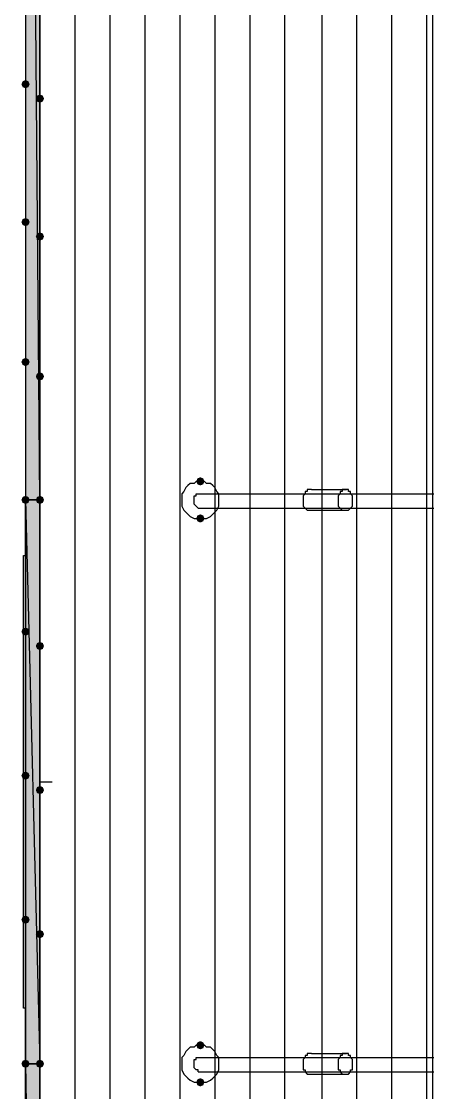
# Model space of a CAD drawing. Header units: millimetres. Extents: x 0 to 420, y 0 to 297.
# Drawn here: x 98.93 to 107.29, y 157.52 to 179.56 of the extents above; entities that cross this region are included whole.
import ezdxf

# ---------------------------------------------------------------- set-up
doc = ezdxf.new("R2010")
doc.units = ezdxf.units.MM
doc.layers.get('0').update_dxf_attribs({"linetype": 'CONTINUOUS'})

msp = doc.modelspace()

# ---------------------------------------------------------------- hatches: boundary and pattern name
at = {"true_color": 0x000007}
h = msp.add_hatch(color=0, dxfattribs=at)
h.paths.add_polyline_path([(99.314, 205.062667), (99.314, 169.714333), (99.017667, 205.062667)], flags=0)
h.paths.add_polyline_path([(99.314, 169.714333), (99.017667, 205.062667), (99.017667, 169.714333)], flags=0)
at = {"true_color": 0x0000fe}
for points in [[(99.102333, 178.265667), (99.077463, 178.205871), (99.017667, 178.181), (98.957871, 178.205871), (98.933, 178.265667), (98.957871, 178.325462), (99.017667, 178.350333), (99.077462, 178.325463)], [(99.398667, 177.969333), (99.373796, 177.909538), (99.314, 177.884667), (99.254204, 177.909538), (99.229333, 177.969333), (99.254204, 178.029129), (99.314, 178.054), (99.373796, 178.029129)], [(99.102333, 175.429333), (99.077463, 175.369537), (99.017667, 175.344667), (98.957871, 175.369537), (98.933, 175.429333), (98.957871, 175.489129), (99.017667, 175.514), (99.077462, 175.489129)], [(99.398667, 175.133), (99.373796, 175.073204), (99.314, 175.048333), (99.254204, 175.073204), (99.229333, 175.133), (99.254204, 175.192796), (99.314, 175.217667), (99.373796, 175.192796)], [(99.102333, 172.550667), (99.077463, 172.490871), (99.017667, 172.466), (98.957871, 172.490871), (98.933, 172.550667), (98.957871, 172.610462), (99.017667, 172.635333), (99.077462, 172.610463)], [(99.398667, 172.254333), (99.373796, 172.194537), (99.314, 172.169667), (99.254204, 172.194537), (99.229333, 172.254333), (99.254204, 172.314129), (99.314, 172.339), (99.373796, 172.314129)], [(99.102333, 169.714333), (99.077463, 169.654538), (99.017667, 169.629667), (98.957871, 169.654538), (98.933, 169.714333), (98.957871, 169.774129), (99.017667, 169.799), (99.077462, 169.774129)], [(99.102333, 169.714333), (99.077463, 169.654538), (99.017667, 169.629667), (98.957871, 169.654538), (98.933, 169.714333), (98.957871, 169.774129), (99.017667, 169.799), (99.077462, 169.774129)], [(99.398667, 169.714333), (99.373796, 169.654538), (99.314, 169.629667), (99.254204, 169.654538), (99.229333, 169.714333), (99.254204, 169.774129), (99.314, 169.799), (99.373796, 169.774129)], [(99.398667, 169.714333), (99.373796, 169.654538), (99.314, 169.629667), (99.254204, 169.654538), (99.229333, 169.714333), (99.254204, 169.774129), (99.314, 169.799), (99.373796, 169.774129)], [(99.102333, 167.005), (99.077463, 166.945204), (99.017667, 166.920333), (98.957871, 166.945204), (98.933, 167.005), (98.957871, 167.064796), (99.017667, 167.089667), (99.077462, 167.064796)], [(99.398667, 166.708667), (99.373796, 166.648871), (99.314, 166.624), (99.254204, 166.648871), (99.229333, 166.708667), (99.254204, 166.768462), (99.314, 166.793333), (99.373796, 166.768463)], [(99.102333, 164.041667), (99.077463, 163.981871), (99.017667, 163.957), (98.957871, 163.981871), (98.933, 164.041667), (98.957871, 164.101462), (99.017667, 164.126333), (99.077462, 164.101463)], [(99.398667, 163.745333), (99.373796, 163.685537), (99.314, 163.660667), (99.254204, 163.685537), (99.229333, 163.745333), (99.254204, 163.805129), (99.314, 163.83), (99.373796, 163.805129)], [(99.102333, 161.078333), (99.077463, 161.018537), (99.017667, 160.993667), (98.957871, 161.018537), (98.933, 161.078333), (98.957871, 161.138129), (99.017667, 161.163), (99.077462, 161.138129)], [(99.398667, 160.782), (99.373796, 160.722204), (99.314, 160.697333), (99.254204, 160.722204), (99.229333, 160.782), (99.254204, 160.841796), (99.314, 160.866667), (99.373796, 160.841796)], [(99.102333, 158.115), (99.077463, 158.055204), (99.017667, 158.030333), (98.957871, 158.055204), (98.933, 158.115), (98.957871, 158.174796), (99.017667, 158.199667), (99.077462, 158.174796)], [(99.398667, 158.115), (99.373796, 158.055204), (99.314, 158.030333), (99.254204, 158.055204), (99.229333, 158.115), (99.254204, 158.174796), (99.314, 158.199667), (99.373796, 158.174796)], [(99.398667, 158.115), (99.373796, 158.055204), (99.314, 158.030333), (99.254204, 158.055204), (99.229333, 158.115), (99.254204, 158.174796), (99.314, 158.199667), (99.373796, 158.174796)]]:
    msp.add_hatch(color=0, dxfattribs=at).paths.add_polyline_path(points, flags=0)
at = {"true_color": 0x000007}
for points in [[(102.700667, 170.095333), (102.675796, 170.035537), (102.616, 170.010667), (102.556204, 170.035537), (102.531333, 170.095333), (102.556204, 170.155129), (102.616, 170.18), (102.675796, 170.155129)], [(102.700667, 169.333333), (102.675796, 169.273537), (102.616, 169.248667), (102.556204, 169.273537), (102.531333, 169.333333), (102.556204, 169.393129), (102.616, 169.418), (102.675796, 169.393129)], [(102.700667, 158.496), (102.675796, 158.436204), (102.616, 158.411333), (102.556204, 158.436204), (102.531333, 158.496), (102.556204, 158.555796), (102.616, 158.580667), (102.675796, 158.555796)], [(102.700667, 157.734), (102.675796, 157.674204), (102.616, 157.649333), (102.556204, 157.674204), (102.531333, 157.734), (102.556204, 157.793796), (102.616, 157.818667), (102.675796, 157.793796)]]:
    msp.add_hatch(color=0, dxfattribs=at).paths.add_polyline_path(points, flags=0)
h = msp.add_hatch(color=0, dxfattribs=at)
h.paths.add_polyline_path([(99.017667, 158.115), (99.017667, 169.714333), (99.314, 158.115)], flags=0)
h.paths.add_polyline_path([(99.017667, 169.714333), (99.314, 158.115), (99.314, 169.714333)], flags=0)
h = msp.add_hatch(color=0, dxfattribs=at)
h.paths.add_polyline_path([(99.017667, 140.716), (99.017667, 158.115), (99.314, 140.716)], flags=0)
h.paths.add_polyline_path([(99.017667, 158.115), (99.314, 140.716), (99.314, 158.115)], flags=0)

# ---------------------------------------------------------------- linework, layer by layer
at = {"color": 0, "true_color": 0x000007}
for points in [[(99.314, 169.714333), (99.314, 205.062667), (107.823, 205.062667), (107.823, 205.359), (99.017667, 205.359)], [(99.017667, 205.062667), (99.017667, 169.714333)], [(99.017667, 205.062667), (99.017667, 169.714333), (99.314, 169.714333), (99.314, 158.115)], [(102.616, 170.095333), (102.531333, 170.095333), (102.489, 170.053), (102.404333, 170.053), (102.362, 170.010667), (102.319667, 169.968333), (102.277333, 169.883667), (102.235, 169.841333), (102.235, 169.756667), (102.235, 169.714333), (102.235, 169.629667), (102.235, 169.587333), (102.277333, 169.502667), (102.319667, 169.460333), (102.362, 169.418), (102.404333, 169.375667), (102.489, 169.333333), (102.531333, 169.333333), (102.616, 169.333333)], [(104.902, 169.926), (104.859667, 169.926), (104.817333, 169.926), (104.817333, 169.883667), (104.775, 169.883667), (104.775, 169.841333), (104.732667, 169.799), (104.732667, 169.756667), (104.732667, 169.714333), (104.732667, 169.672), (104.732667, 169.629667), (104.732667, 169.587333), (104.775, 169.545), (104.817333, 169.502667), (104.859667, 169.502667), (104.902, 169.502667)], [(104.902, 169.926), (105.621667, 169.926)], [(99.314, 169.714333), (99.017667, 169.714333), (99.017667, 158.115), (99.314, 158.115), (99.314, 140.716)], [(99.314, 158.115), (99.314, 169.714333)], [(102.573667, 169.545), (102.531333, 169.587333), (102.489, 169.629667), (102.489, 169.672), (102.489, 169.714333), (102.489, 169.756667), (102.489, 169.799), (102.531333, 169.799), (102.531333, 169.841333), (102.573667, 169.841333)], [(102.573667, 169.841333), (107.907667, 169.841333)], [(102.573667, 169.545), (107.907667, 169.545)], [(104.902, 169.502667), (105.621667, 169.502667)], [(99.017667, 159.258), (98.975333, 159.258), (98.975333, 168.571333)], [(99.314, 163.914667), (99.568, 163.914667)], [(102.616, 158.496), (102.531333, 158.496), (102.489, 158.453667), (102.404333, 158.453667), (102.362, 158.411333), (102.319667, 158.369), (102.277333, 158.284333), (102.235, 158.242), (102.235, 158.157333), (102.235, 158.115), (102.235, 158.030333), (102.235, 157.988), (102.277333, 157.903333), (102.319667, 157.861), (102.362, 157.818667), (102.404333, 157.776333), (102.489, 157.734), (102.531333, 157.734), (102.616, 157.734)], [(102.573667, 157.945667), (102.573667, 157.988), (102.531333, 157.988), (102.489, 158.030333), (102.489, 158.072667), (102.489, 158.115), (102.489, 158.157333), (102.489, 158.199667), (102.531333, 158.199667), (102.531333, 158.242), (102.573667, 158.242)], [(102.573667, 158.242), (107.907667, 158.242)], [(104.902, 158.326667), (104.859667, 158.326667), (104.817333, 158.326667), (104.817333, 158.284333), (104.775, 158.284333), (104.775, 158.242), (104.732667, 158.199667), (104.732667, 158.157333), (104.732667, 158.115), (104.732667, 158.072667), (104.732667, 158.030333), (104.732667, 157.988), (104.775, 157.988), (104.775, 157.945667), (104.817333, 157.903333), (104.859667, 157.903333), (104.902, 157.903333)], [(104.902, 158.326667), (105.621667, 158.326667)], [(99.314, 158.115), (99.017667, 158.115), (99.017667, 140.716), (99.314, 140.716)], [(99.314, 140.716), (99.314, 158.115)], [(102.573667, 157.945667), (107.907667, 157.945667)], [(104.902, 157.903333), (105.621667, 157.903333)]]:
    msp.add_lwpolyline(points, dxfattribs=at)
for points in [[(99.314, 205.062667), (99.314, 169.714333), (99.017667, 205.062667)], [(99.314, 169.714333), (99.017667, 205.062667), (99.017667, 169.714333)], [(99.864333, 205.062667), (99.314, 205.062667), (99.314, 122.766667), (99.864333, 122.766667), (106.807, 122.766667), (107.399667, 122.766667), (107.399667, 205.062667), (106.807, 205.062667)], [(102.997, 169.629667), (102.997, 169.714333), (102.997, 169.756667), (102.997, 169.841333), (102.954667, 169.883667), (102.912333, 169.968333), (102.87, 170.010667), (102.827667, 170.053), (102.743, 170.053), (102.700667, 170.095333), (102.616, 170.095333), (102.531333, 170.095333), (102.489, 170.053), (102.404333, 170.053), (102.362, 170.010667), (102.319667, 169.968333), (102.277333, 169.883667), (102.235, 169.841333), (102.235, 169.756667), (102.235, 169.714333), (102.235, 169.629667), (102.235, 169.587333), (102.277333, 169.502667), (102.319667, 169.460333), (102.362, 169.418), (102.404333, 169.375667), (102.489, 169.333333), (102.531333, 169.333333), (102.616, 169.333333), (102.700667, 169.333333), (102.743, 169.333333), (102.827667, 169.375667), (102.87, 169.418), (102.912333, 169.460333), (102.954667, 169.502667), (102.997, 169.587333)], [(105.748667, 169.672), (105.748667, 169.714333), (105.748667, 169.756667), (105.748667, 169.799), (105.706333, 169.841333), (105.706333, 169.883667), (105.664, 169.883667), (105.664, 169.926), (105.621667, 169.926), (105.579333, 169.926), (105.537, 169.926), (105.537, 169.883667), (105.494667, 169.883667), (105.494667, 169.841333), (105.452333, 169.799), (105.452333, 169.756667), (105.452333, 169.714333), (105.452333, 169.672), (105.452333, 169.629667), (105.452333, 169.587333), (105.494667, 169.545), (105.537, 169.502667), (105.579333, 169.502667), (105.621667, 169.502667), (105.664, 169.502667), (105.706333, 169.545), (105.748667, 169.587333), (105.748667, 169.629667)], [(99.017667, 158.115), (99.017667, 169.714333), (99.314, 158.115)], [(99.017667, 169.714333), (99.314, 158.115), (99.314, 169.714333)], [(98.975333, 168.571333), (99.017667, 168.571333), (99.017667, 159.258), (98.975333, 159.258)], [(102.997, 158.030333), (102.997, 158.115), (102.997, 158.157333), (102.997, 158.242), (102.954667, 158.284333), (102.912333, 158.369), (102.87, 158.411333), (102.827667, 158.453667), (102.743, 158.453667), (102.700667, 158.496), (102.616, 158.496), (102.531333, 158.496), (102.489, 158.453667), (102.404333, 158.453667), (102.362, 158.411333), (102.319667, 158.369), (102.277333, 158.284333), (102.235, 158.242), (102.235, 158.157333), (102.235, 158.115), (102.235, 158.030333), (102.235, 157.988), (102.277333, 157.903333), (102.319667, 157.861), (102.362, 157.818667), (102.404333, 157.776333), (102.489, 157.734), (102.531333, 157.734), (102.616, 157.734), (102.700667, 157.734), (102.743, 157.734), (102.827667, 157.776333), (102.87, 157.818667), (102.912333, 157.861), (102.954667, 157.903333), (102.997, 157.988)], [(105.748667, 158.072667), (105.748667, 158.115), (105.748667, 158.157333), (105.748667, 158.199667), (105.706333, 158.242), (105.706333, 158.284333), (105.664, 158.284333), (105.664, 158.326667), (105.621667, 158.326667), (105.579333, 158.326667), (105.537, 158.326667), (105.537, 158.284333), (105.494667, 158.284333), (105.494667, 158.242), (105.452333, 158.199667), (105.452333, 158.157333), (105.452333, 158.115), (105.452333, 158.072667), (105.452333, 158.030333), (105.452333, 157.988), (105.494667, 157.988), (105.494667, 157.945667), (105.537, 157.903333), (105.579333, 157.903333), (105.621667, 157.903333), (105.664, 157.903333), (105.706333, 157.945667), (105.706333, 157.988), (105.748667, 157.988), (105.748667, 158.030333)], [(99.017667, 140.716), (99.017667, 158.115), (99.314, 140.716)], [(99.017667, 158.115), (99.314, 140.716), (99.314, 158.115)]]:
    msp.add_lwpolyline(points, close=True, dxfattribs=at)
at = {"color": 0, "true_color": 0x0000fd}
for points in [[(100.033667, 205.062667), (100.033667, 122.766667)], [(100.753333, 205.062667), (100.753333, 122.766667)], [(101.473, 205.062667), (101.473, 122.766667)], [(102.192667, 205.062667), (102.192667, 122.766667)], [(102.912333, 205.062667), (102.912333, 122.766667)], [(103.632, 205.062667), (103.632, 122.766667)], [(104.351667, 205.062667), (104.351667, 122.766667)], [(105.113667, 205.062667), (105.113667, 122.766667)], [(105.833333, 205.062667), (105.833333, 122.766667)], [(106.553, 205.062667), (106.553, 122.766667)], [(107.272667, 205.062667), (107.272667, 122.766667)]]:
    msp.add_lwpolyline(points, dxfattribs=at)

doc.saveas('drawing.dxf')
